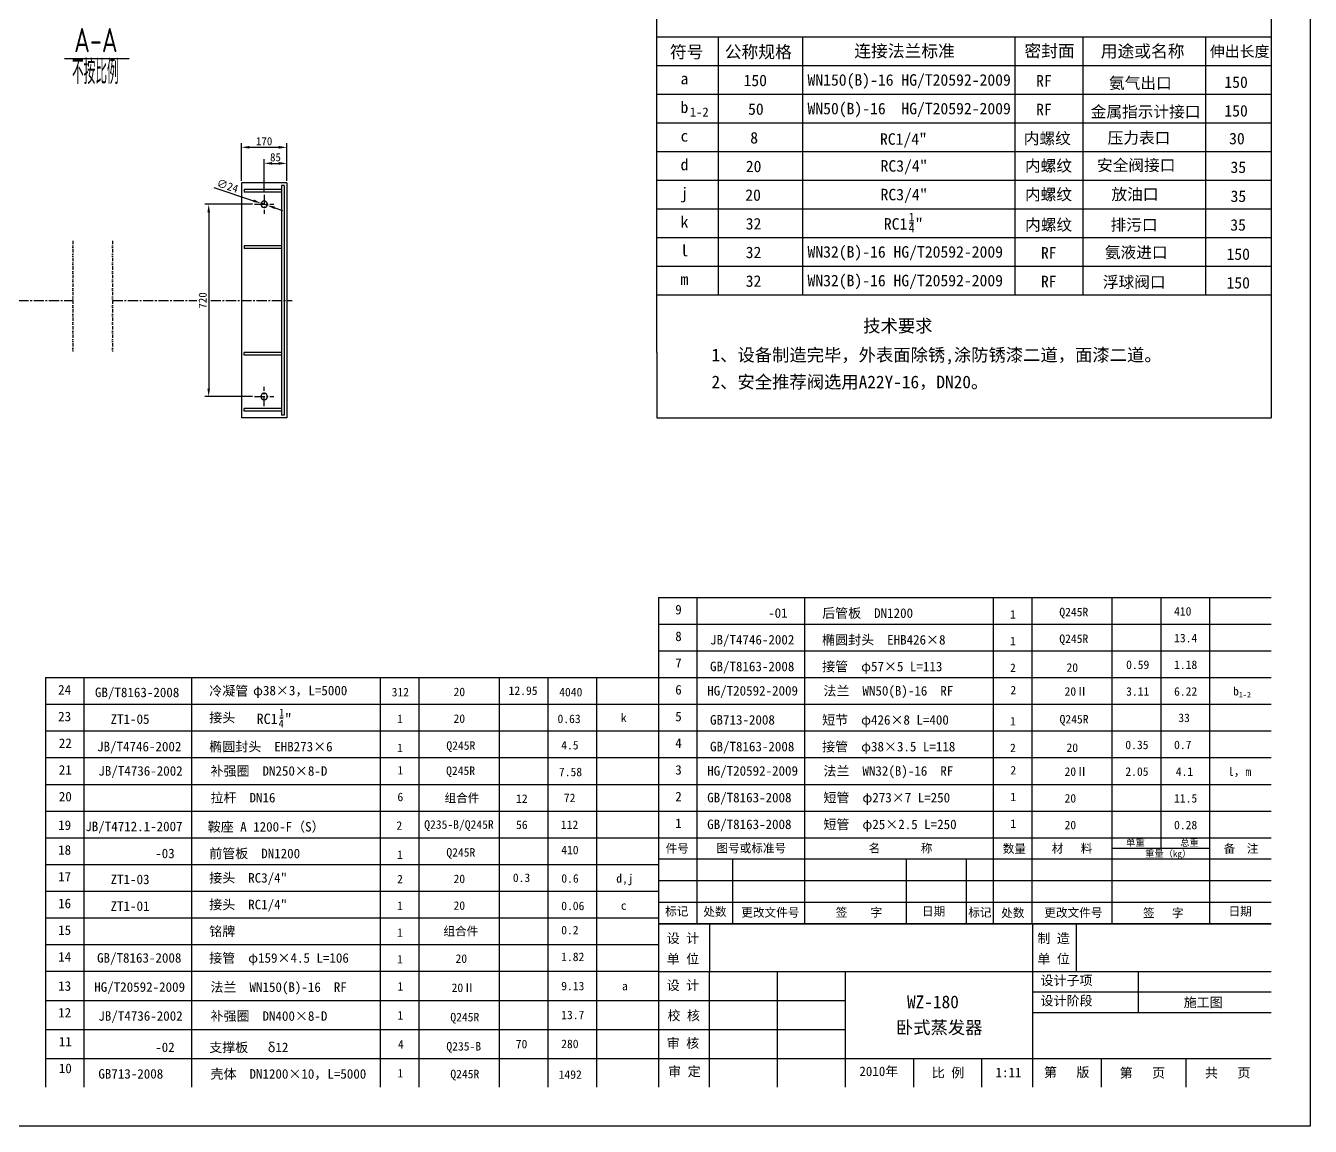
# Model space of a CAD drawing. Header units: millimetres. Extents: x -79479 to -67856, y 5358 to 13535.
# Drawn here: x -72665 to -67856, y 5358 to 9478 of the extents above; entities that cross this region are included whole.
import ezdxf
from ezdxf.enums import TextEntityAlignment as Align
from ezdxf.lldxf.tags import DXFTag

# ---------------------------------------------------------------- set-up
doc = ezdxf.new("R2010")
doc.units = ezdxf.units.MM
doc.linetypes.add('CENTER2', pattern=[28.575, 19.05, -3.175, 3.175, -3.175])
doc.linetypes.add('DIVIDE', pattern=[31.75, 12.7, -6.35, 0, -6.35, 0, -6.35])
for name, color, linetype in [('1', 1, 'Continuous'), ('2', 2, 'DASHED'), ('BORDER', 7, 'Continuous'), ('DIM', 7, 'Continuous'), ('中心线', 1, 'CENTER2'), ('明细', 6, 'Continuous'), ('粗实线', 7, 'Continuous'), ('细实线', 3, 'Continuous')]:
    doc.layers.add(name, color=color, linetype=linetype)
doc.styles.add('SBHZ', font='gbenor.shx', dxfattribs={"width": 0.85, "bigfont": 'gbcbig.shx'})
doc.styles.add('样式 1', font='')
doc.styles.get('样式 1').set_extended_font_data('仿宋_GB2312')
tags = doc.linetypes.add('DASHED', pattern=[0.75, 0.5, -0.25]).pattern_tags.tags
tags[6:7] = [DXFTag(74, 4), DXFTag(75, 0), DXFTag(340, '0'), DXFTag(46, 1.0), DXFTag(50, 0.0), DXFTag(44, 0.0), DXFTag(45, 0.0)]
tags[4:5] = [DXFTag(74, 4), DXFTag(75, 0), DXFTag(340, '0'), DXFTag(46, 1.0), DXFTag(50, 0.0), DXFTag(44, 0.0), DXFTag(45, 0.0)]
doc.dimstyles.new('ISO-25', dxfattribs={"dimtxt": 2.5, "dimasz": 2.5, "dimexe": 1.25, "dimexo": 0.625, "dimtad": 1, "dimdsep": 46, "dimtxsty": 'Standard', "dimcen": 2.5, "dimadec": 0, "dimazin": 0, "dimtfac": 1, "dimtmove": 0, "dimatfit": 3, "dimfxl": 0, "dimarcsym": 0})

# ---------------------------------------------------------------- blocks, each defined once
blk = doc.blocks.new('*D34')
at = {"layer": 'Defpoints', "color": 0}
for p in [(-71808.3, 8809.8), (-71979.8, 8089.8), (-71808.3, 8089.8)]:
    blk.add_point(p, dxfattribs=at)
at = {"layer": '细实线', "color": 0, "lineweight": -2}
for p, q in [((-71815.8, 8809.8), (-71994.8, 8809.8)), ((-71979.8, 8779.8), (-71979.8, 8119.8)), ((-71815.8, 8089.8), (-71994.8, 8089.8))]:
    blk.add_line(p, q, dxfattribs=at)
at = {"layer": '细实线', "color": 0}
for points in [[(-71984.8, 8779.8), (-71974.8, 8779.8), (-71979.8, 8809.8)], [(-71984.8, 8119.8), (-71974.8, 8119.8), (-71979.8, 8089.8)]]:
    blk.add_solid(points, dxfattribs=at)
at = {"layer": '细实线', "color": 0, "insert": (-72002.3, 8449.8), "char_height": 30, "attachment_point": 5, "rotation": 90}
blk.add_mtext('720', dxfattribs=at)
blk = doc.blocks.new('*D35')
at = {"layer": 'Defpoints', "color": 0}
for p in [(-71687.3, 9023.2), (-71857.3, 8889.8), (-71687.3, 8889.8)]:
    blk.add_point(p, dxfattribs=at)
at = {"layer": '细实线', "color": 0, "lineweight": -2}
for p, q in [((-71857.3, 8897.3), (-71857.3, 9038.2)), ((-71827.3, 9023.2), (-71717.3, 9023.2)), ((-71687.3, 8897.3), (-71687.3, 9038.2))]:
    blk.add_line(p, q, dxfattribs=at)
at = {"layer": '细实线', "color": 0}
for points in [[(-71827.3, 9028.2), (-71827.3, 9018.2), (-71857.3, 9023.2)], [(-71717.3, 9028.2), (-71717.3, 9018.2), (-71687.3, 9023.2)]]:
    blk.add_solid(points, dxfattribs=at)
at = {"layer": '细实线', "color": 0, "insert": (-71772.3, 9045.7), "char_height": 30, "attachment_point": 5}
blk.add_mtext('170', dxfattribs=at)
blk = doc.blocks.new('*D36')
at = {"layer": 'Defpoints', "color": 0}
for p in [(-71687.3, 8963.1), (-71687.3, 8889.8), (-71772.3, 8845.8)]:
    blk.add_point(p, dxfattribs=at)
at = {"layer": '细实线', "color": 0, "lineweight": -2}
for p, q in [((-71772.3, 8853.3), (-71772.3, 8978.1)), ((-71742.3, 8963.1), (-71717.3, 8963.1)), ((-71687.3, 8897.3), (-71687.3, 8978.1))]:
    blk.add_line(p, q, dxfattribs=at)
at = {"layer": '细实线', "color": 0}
for points in [[(-71742.3, 8968.1), (-71742.3, 8958.1), (-71772.3, 8963.1)], [(-71717.3, 8968.1), (-71717.3, 8958.1), (-71687.3, 8963.1)]]:
    blk.add_solid(points, dxfattribs=at)
at = {"layer": '细实线', "color": 0, "insert": (-71729.8, 8985.6), "char_height": 30, "attachment_point": 5}
blk.add_mtext('85', dxfattribs=at)
blk = doc.blocks.new('*D37')
at = {"layer": 'Defpoints', "color": 0}
for p in [(-71783.7, 8813.6), (-71760.9, 8806)]:
    blk.add_point(p, dxfattribs=at)
at = {"layer": '细实线', "color": 0, "lineweight": -2}
for p, q in [((-71960, 8872.5), (-71812.1, 8823.1)), ((-71760.9, 8806), (-71783.7, 8813.6)), ((-71732.5, 8796.5), (-71704, 8787))]:
    blk.add_line(p, q, dxfattribs=at)
at = {"layer": '细实线', "color": 0}
for points in [[(-71810.5, 8827.9), (-71813.7, 8818.4), (-71783.7, 8813.6)], [(-71730.9, 8801.2), (-71734, 8791.8), (-71760.9, 8806)]]:
    blk.add_solid(points, dxfattribs=at)
at = {"layer": '细实线', "color": 0, "insert": (-71909.2, 8879.2), "char_height": 30, "attachment_point": 5, "rotation": 341.5366}
blk.add_mtext('∅24', dxfattribs=at)

msp = doc.modelspace()

# ---------------------------------------------------------------- linework, layer by layer
at = {"color": 6, "lineweight": 30}
for p, q in [((-70301.86, 8255.363), (-70301.86, 11003.695)), ((-70301.86, 8255.363), (-70301.86, 8010.461)), ((-70301.86, 8010.461), (-68002.08, 8010.461)), ((-70296.575, 7338.077), (-68002.08, 7338.077)), ((-70296.575, 7338.077), (-70296.575, 5503.808)), ((-72591.07, 7038.077), (-72591.07, 5503.808)), ((-72591.07, 7038.077), (-70296.575, 7038.077))]:
    msp.add_line(p, q, dxfattribs=at)
at = {"layer": '1', "color": 0}
for p, q in [((-67856.064, 13534.688), (-67856.064, 5357.792)), ((-67856.064, 5357.792), (-79478.937, 5357.792))]:
    msp.add_line(p, q, dxfattribs=at)
at = {"layer": '1', "color": 6}
for p, q in [((-68232.062, 9435.914), (-70301.86, 9435.914)), ((-70071.882, 8470.009), (-70071.882, 9435.914)), ((-69755.563, 8470.009), (-69755.563, 9435.914)), ((-68960.7, 8470.009), (-68960.7, 9435.914)), ((-68706.483, 8470.009), (-68706.483, 9435.914)), ((-68247.153, 8470.009), (-68247.153, 9435.914)), ((-68002.084, 9435.914), (-68232.062, 9435.914)), ((-68232.062, 9328.592), (-70301.86, 9328.592)), ((-68002.084, 9328.592), (-68232.062, 9328.592)), ((-68232.062, 9221.269), (-70301.86, 9221.269)), ((-68002.084, 9221.269), (-68232.062, 9221.269)), ((-68232.062, 9113.946), (-70301.86, 9113.946)), ((-68002.084, 9113.946), (-68232.062, 9113.946)), ((-68232.062, 9006.623), (-70301.86, 9006.623)), ((-68002.084, 9006.623), (-68232.062, 9006.623)), ((-68232.062, 8899.3), (-70301.86, 8899.3)), ((-68002.084, 8899.3), (-68232.062, 8899.3)), ((-68232.062, 8791.977), (-70301.86, 8791.977)), ((-68002.084, 8791.977), (-68232.062, 8791.977)), ((-68002.08, 8684.654), (-70301.86, 8684.654)), ((-68002.08, 8577.331), (-70301.86, 8577.331)), ((-68002.08, 8470.009), (-70301.86, 8470.009)), ((-70296.581, 6278.378), (-69149.33, 6278.378)), ((-69149.33, 6278.378), (-68002.08, 6278.378)), ((-70296.581, 6197.026), (-69149.33, 6197.026)), ((-69149.33, 6197.026), (-68002.08, 6197.026)), ((-70296.581, 6115.675), (-68002.08, 6115.675)), ((-70105.373, 6115.675), (-70105.373, 5937.213)), ((-68894.386, 5503.808), (-68894.386, 6115.675)), ((-68732.813, 6115.675), (-68732.813, 5937.213)), ((-70296.581, 5937.213), (-68002.08, 5937.213)), ((-70105.373, 5503.808), (-70105.373, 5937.213)), ((-69850.428, 5503.808), (-69850.428, 5937.213)), ((-69595.483, 5503.808), (-69595.483, 5937.213)), ((-68830.65, 5937.213), (-68002.08, 5937.213)), ((-68498.688, 5784.247), (-68498.688, 5937.213)), ((-70296.581, 5828.862), (-69595.483, 5828.862)), ((-68894.386, 5860.73), (-68002.08, 5860.73)), ((-68894.386, 5784.247), (-68002.08, 5784.247)), ((-70296.581, 5720.51), (-69595.483, 5720.51)), ((-70296.581, 5612.159), (-68002.08, 5612.159)), ((-69340.539, 5503.808), (-69340.539, 5612.159)), ((-69085.594, 5503.808), (-69085.594, 5612.159)), ((-68639.441, 5612.159), (-68639.441, 5503.808)), ((-68320.76, 5503.808), (-68320.76, 5612.159))]:
    msp.add_line(p, q, dxfattribs=at)
at = {"layer": '2', "color": 6}
for p, q in [((-70296.581, 6115.675), (-68002.08, 6115.675)), ((-68002.08, 6115.675), (-70296.581, 6115.675))]:
    msp.add_line(p, q, dxfattribs=at)
at = {"layer": 'DIM', "color": 0}
msp.add_line((-72520.075, 9355.48), (-72277.028, 9355.48), dxfattribs=at)
at = {"layer": '中心线', "color": 6, "ltscale": 2}
for p, q in [((-71808.292, 8809.806), (-71736.292, 8809.806)), ((-71772.292, 8845.806), (-71772.292, 8773.806)), ((-72863.51, 8449.806), (-72488.526, 8449.806)), ((-72339.597, 8449.806), (-72023.734, 8449.806)), ((-71972.304, 8449.806), (-71667.386, 8449.806)), ((-71808.292, 8089.806), (-71736.292, 8089.806)), ((-71772.292, 8053.806), (-71772.292, 8125.806))]:
    msp.add_line(p, q, dxfattribs=at)
at = {"layer": '明细'}
for p, q in [((-68002.08, 13250.685), (-68002.08, 8010.461)), ((-68414.808, 6398.903), (-68414.808, 7338.077)), ((-70709.304, 5503.808), (-70709.304, 7038.077))]:
    msp.add_line(p, q, dxfattribs=at)
at = {"layer": '粗实线', "color": 6}
for p, q in [((-71857.292, 8889.806), (-71857.292, 8009.806)), ((-71687.292, 8889.806), (-71857.292, 8889.806)), ((-71707.292, 8864.806), (-71847.292, 8864.806)), ((-71847.292, 8864.806), (-71847.292, 8854.806)), ((-71707.292, 8854.806), (-71847.292, 8854.806)), ((-71707.292, 8879.806), (-71707.292, 8019.806)), ((-71697.292, 8879.806), (-71707.292, 8879.806)), ((-71697.292, 8879.806), (-71697.292, 8019.806)), ((-71687.292, 8889.806), (-71687.292, 8009.806)), ((-71772.292, 8821.806), (-71772.292, 8821.806)), ((-71772.292, 8797.806), (-71772.292, 8797.806)), ((-69356.134, 8740.692), (-69341.13, 8740.692)), ((-71707.292, 8654.806), (-71847.292, 8654.806)), ((-71847.292, 8654.806), (-71847.292, 8644.806)), ((-71707.292, 8644.806), (-71847.292, 8644.806)), ((-71707.292, 8254.806), (-71847.292, 8254.806)), ((-71847.292, 8244.806), (-71847.292, 8254.806)), ((-71707.292, 8244.806), (-71847.292, 8244.806)), ((-71772.292, 8101.806), (-71772.292, 8101.806)), ((-71707.292, 8044.806), (-71847.292, 8044.806)), ((-71847.292, 8034.806), (-71847.292, 8044.806)), ((-71707.292, 8034.806), (-71847.292, 8034.806)), ((-71772.292, 8077.806), (-71772.292, 8077.806)), ((-71687.292, 8009.806), (-71857.292, 8009.806)), ((-71697.292, 8019.806), (-71707.292, 8019.806)), ((-70150.98, 6115.675), (-70150.98, 7338.077)), ((-69748.127, 6115.675), (-69748.127, 7338.077)), ((-69042.62, 6115.675), (-69042.62, 7338.077)), ((-68897.025, 6115.675), (-68897.025, 7338.077)), ((-68597.17, 6115.675), (-68597.17, 7338.077)), ((-68232.447, 6115.675), (-68232.447, 7338.077)), ((-70296.575, 7238.077), (-68002.08, 7238.077)), ((-70296.575, 7138.077), (-68002.08, 7138.077)), ((-72445.475, 5503.808), (-72445.475, 7038.077)), ((-72042.623, 5503.808), (-72042.623, 7038.077)), ((-71337.115, 5503.808), (-71337.115, 7038.077)), ((-71191.52, 5503.808), (-71191.52, 7038.077)), ((-70891.666, 5503.808), (-70891.666, 7038.077)), ((-70526.942, 5503.808), (-70526.942, 7038.077)), ((-70296.575, 7038.077), (-68002.08, 7038.077)), ((-72591.07, 6938.077), (-70296.575, 6938.077)), ((-70296.575, 6938.077), (-68002.08, 6938.077)), ((-70296.575, 6938.077), (-68002.08, 6938.077)), ((-71714.061, 6887.339), (-71700.557, 6887.339)), ((-72591.07, 6838.077), (-70296.575, 6838.077)), ((-70296.575, 6838.077), (-68002.08, 6838.077)), ((-72591.07, 6738.077), (-70296.575, 6738.077)), ((-70296.575, 6738.077), (-68002.08, 6738.077)), ((-72591.07, 6638.077), (-70296.575, 6638.077)), ((-70296.575, 6638.077), (-68002.08, 6638.077)), ((-72591.07, 6538.077), (-70296.575, 6538.077)), ((-70296.575, 6538.077), (-68002.08, 6538.077)), ((-72591.07, 6438.077), (-70296.575, 6438.077)), ((-70296.575, 6438.077), (-68002.08, 6438.077)), ((-68597.17, 6398.903), (-68232.447, 6398.903)), ((-70296.492, 6359.729), (-68002.086, 6359.729)), ((-70018.134, 6115.675), (-70018.134, 6359.729)), ((-69368.022, 6115.675), (-69368.022, 6359.729)), ((-69149.33, 6359.729), (-68002.08, 6359.729)), ((-69144.602, 6359.729), (-69144.602, 6115.675)), ((-68794.254, 6359.729), (-68699.51, 6359.729)), ((-72591.07, 6338.077), (-70296.575, 6338.077)), ((-72591.07, 6238.077), (-70296.575, 6238.077)), ((-72591.07, 6138.077), (-70296.575, 6138.077)), ((-72591.07, 6138.077), (-70296.575, 6138.077)), ((-72591.07, 6038.077), (-70296.575, 6038.077)), ((-72591.07, 5938.077), (-70296.575, 5938.077)), ((-72591.07, 5828.862), (-70296.575, 5828.862)), ((-72591.07, 5720.51), (-70296.575, 5720.51)), ((-72591.07, 5612.159), (-70296.575, 5612.159))]:
    msp.add_line(p, q, dxfattribs=at)
at = {"layer": '粗实线', "color": 6, "linetype": 'DIVIDE'}
for p, q in [((-72488.526, 8673.445), (-72488.526, 8256.808)), ((-72339.597, 8673.445), (-72339.597, 8256.808))]:
    msp.add_line(p, q, dxfattribs=at)
at = {"layer": '粗实线', "color": 6}
for centre, start, end in [((-71772.292, 8809.806), 90, 270), ((-71772.292, 8809.806), 270, 90), ((-71772.292, 8089.806), 90, 270), ((-71772.292, 8089.806), 270, 90)]:
    msp.add_arc(centre, 12, start, end, dxfattribs=at)

# ---------------------------------------------------------------- texts
at = {"layer": '1', "color": 6, "style": '样式 1'}
for s, height, p in [('9', 35.692, (-70233.367, 7274.423)), ('-01', 35.6922, (-69885.558, 7261.689)), ('后管板  DN1200', 35.69225, (-69683.367, 7261.447)), ('8', 35.692, (-70233.367, 7174.423)), ('JB/T4746-2002', 35.69225, (-70103.174, 7161.689)), ('椭圆封头  EHB426×8', 35.69225, (-69683.367, 7161.447)), ('7', 35.692, (-70233.367, 7074.423)), ('GB/T8163-2008', 35.69225, (-70103.174, 7061.689)), ('接管  φ57×5 L=113', 35.69225, (-69683.367, 7061.447)), ('24', 35.6922, (-72543.373, 6974.423)), ('GB/T8163-2008', 35.69225, (-72405.523, 6964.523)), ('冷凝管', 35.6922, (-71977.862, 6970.235)), ('φ38×3，L=5000', 35.69225, (-71813.618, 6971.592)), ('6', 35.692, (-70233.367, 6974.423)), ('HG/T20592-2009', 35.69225, (-70113.72, 6970.638)), ('法兰  WN50(B)-16  RF', 35.69225, (-69678.539, 6970.395)), ('23', 35.6922, (-72543.373, 6874.423)), ('ZT1-05', 35.6922, (-72347.01, 6864.523)), ('接头 ', 35.6922, (-71977.862, 6870.235)), ('5', 35.692, (-70233.367, 6874.423)), ('GB713-2008', 35.6922, (-70103.174, 6861.689)), ('短节  φ426×8 L=400', 35.69225, (-69683.367, 6861.447)), ('22', 35.6922, (-72540.865, 6774.423)), ('JB/T4746-2002', 35.69225, (-72397.67, 6761.689)), ('椭圆封头  EHB273×6', 35.69225, (-71977.862, 6761.447)), ('4', 35.692, (-70233.367, 6774.423)), ('GB/T8163-2008', 35.69225, (-70103.174, 6761.689)), ('接管  φ38×3.5 L=118', 35.69225, (-69683.367, 6761.447)), ('21', 35.6922, (-72540.865, 6674.423)), ('JB/T4736-2002', 35.69225, (-72392.842, 6670.638)), ('补强圈  DN250×8-D', 35.69225, (-71973.034, 6670.395)), ('3', 35.692, (-70233.367, 6674.423)), ('HG/T20592-2009', 35.69225, (-70113.72, 6670.638)), ('法兰  WN32(B)-16  RF', 35.69225, (-69678.539, 6670.395)), ('20', 35.6922, (-72540.865, 6574.423)), ('拉杆  DN16', 35.6922, (-71973.034, 6570.395)), ('2', 35.692, (-70233.367, 6574.423)), ('GB/T8163-2008', 35.69225, (-70113.72, 6570.638)), ('短管  φ273×7 L=250', 35.69225, (-69678.539, 6570.395)), ('19', 35.6922, (-72543.373, 6467.464)), (' JB/T4712.1-2007', 35.69225, (-72466.15, 6462.79)), (' 鞍座 A 1200-F（S）', 35.69225, (-72007.846, 6461.447)), ('1', 35.692, (-70233.367, 6474.423)), ('GB/T8163-2008', 35.69225, (-70113.72, 6470.638)), ('短管  φ25×2.5 L=250', 35.69225, (-69678.539, 6470.395)), ('18', 35.6922, (-72543.373, 6374.423)), ('-03', 35.6922, (-72180.053, 6361.689)), ('前管板  DN1200', 35.69225, (-71977.862, 6361.447)), ('17', 35.6922, (-72543.373, 6274.423)), ('ZT1-03', 35.6922, (-72347.01, 6264.523)), ('接头  RC3/4"', 35.6922, (-71977.862, 6270.235)), ('16', 35.6922, (-72543.373, 6174.423)), ('接头  RC1/4"', 35.6922, (-71977.862, 6170.235)), ('ZT1-01', 35.6922, (-72347.01, 6164.523)), ('15', 35.6922, (-72543.373, 6074.423)), ('铭牌 ', 35.6922, (-71977.862, 6070.235)), ('接管  φ159×4.5 L=106', 35.69225, (-71977.862, 5970.235)), ('14', 35.6922, (-72543.373, 5974.423)), ('GB/T8163-2008', 35.69225, (-72397.67, 5970.478)), ('13', 35.6922, (-72543.373, 5865.208)), ('HG/T20592-2009', 35.69225, (-72408.215, 5861.423)), ('法兰  WN150(B)-16  RF', 35.69225, (-71973.034, 5861.18)), ('12', 35.6922, (-72543.373, 5765.208)), ('JB/T4736-2002', 35.69225, (-72392.842, 5753.072)), ('补强圈  DN400×8-D', 35.69225, (-71973.034, 5752.829)), ('11', 35.6922, (-72540.865, 5656.856)), ('支撑板   δ12', 35.6922, (-71977.862, 5635.529)), ('-02', 35.6922, (-72180.053, 5635.772)), ('10', 35.6922, (-72540.865, 5556.856)), ('GB713-2008', 35.6922, (-72392.842, 5536.369)), ('壳体  DN1200×10，L=5000', 35.69225, (-71973.034, 5536.126))]:
    msp.add_text(s, height=height, dxfattribs=at).set_placement(p)
for s, p in [('设 计', (-70204.533, 6062.413)), ('制 造', (-68817.05, 6062.413)), ('单 位', (-70204.533, 5985.65)), ('单 位', (-68817.05, 5985.65)), ('设计子项', (-68768.585, 5904.56)), ('设 计', (-70204.533, 5886.309)), ('设计阶段', (-68768.585, 5828.857)), ('施工图', (-68257.024, 5822.488)), ('校 核', (-70201.682, 5773.096)), ('审 核', (-70204.533, 5669.922)), ('审 定', (-70198.831, 5563.901)), ('2010年', (-69471.273, 5564.327)), ('比 例', (-69212.207, 5559.321)), ('第   版', (-68768.119, 5561.105)), ('第   页', (-68484.708, 5558.604)), ('共   页', (-68165.298, 5558.604)), ('1:11', (-68985.918, 5559.321))]:
    msp.add_text(s, height=35.6922, dxfattribs=at).set_placement(p, align=Align.MIDDLE)
at = {"layer": 'BORDER', "color": 6, "style": '样式 1'}
for s, height, p in [('符号', 45.9956, (-70253.19, 9357.296)), ('公称规格', 45.9956, (-70047.894, 9357.424)), ('连接法兰标准', 45.9956, (-69563.076, 9360.644)), ('密封面', 45.9956, (-68926.188, 9361.086)), ('用途或名称', 45.9956, (-68640.701, 9360.142)), ('伸出长度', 40.8849, (-68232.034, 9361.66)), ('a', 43.034, (-70213.549, 9259.014)), ('150', 43.0342, (-69977.75, 9252.047)), ('WN150(B)-16 HG/T20592-2009', 43.03417, (-69738.257, 9253.825)), ('RF', 43.0342, (-68882.525, 9250.577)), ('氨气出口', 43.0342, (-68609.555, 9242.312)), ('150', 43.0342, (-68177.861, 9245.606)), ('b', 43.034, (-70213.549, 9151.691)), ('50', 43.0342, (-69960.731, 9144.724)), ('WN50(B)-16  HG/T20592-2009', 43.03417, (-69738.257, 9146.608)), ('RF', 43.0342, (-68882.525, 9143.255)), ('1-2', 34.4273, (-70178.505, 9137.974)), ('金属指示计接口', 43.0342, (-68678.204, 9134.989)), ('150', 43.0342, (-68177.861, 9138.283)), ('c', 43.034, (-70213.549, 9044.369)), ('8', 43.034, (-69952.55, 9037.401)), ('RC1/4"', 43.0342, (-69466.953, 9032.632)), ('内螺纹', 43.0342, (-68928.658, 9035.112)), ('压力表口', 43.0342, (-68614.871, 9036.963)), ('30', 43.0342, (-68160.004, 9034.305)), ('d', 43.034, (-70213.549, 8937.046)), ('20', 43.0342, (-69969.308, 8930.079)), ('RC3/4"', 43.0342, (-69464.726, 8931.962)), ('内螺纹', 43.0342, (-68924.16, 8932.395)), ('安全阀接口', 43.0342, (-68654.585, 8934.626)), ('35', 43.0342, (-68154.944, 8927.023)), ('j', 43.034, (-70213.549, 8829.723)), ('20', 43.0342, (-69971.15, 8822.756)), ('RC3/4"', 43.0342, (-69464.726, 8824.639)), ('内螺纹', 43.0342, (-68924.16, 8825.072)), ('放油口', 43.0342, (-68600.509, 8825.881)), ('35', 43.0342, (-68154.661, 8818.443)), ('k', 43.034, (-70213.549, 8722.4)), ('32', 43.0342, (-69969.609, 8715.433)), ('RC1 "', 43.0342, (-69452.418, 8714.851)), ('内螺纹', 43.0342, (-68923.679, 8711.221)), ('排污口', 43.0342, (-68603.966, 8711.385)), ('35', 43.0342, (-68155.643, 8711.12)), ('l', 43.034, (-70213.549, 8615.077)), ('WN32(B)-16 HG/T20592-2009', 43.03417, (-69738.257, 8609.993)), ('氨液进口', 43.0342, (-68625.312, 8608.328)), ('32', 43.0342, (-69969.593, 8608.11)), ('RF', 43.0342, (-68864.395, 8606.64)), ('150', 43.0342, (-68169.837, 8601.668)), ('m', 43.034, (-70213.549, 8507.754)), ('32', 43.0342, (-69969.558, 8500.787)), ('WN32(B)-16 HG/T20592-2009', 43.03417, (-69738.257, 8502.671)), ('RF', 43.0342, (-68864.395, 8499.317)), ('浮球阀口', 43.0342, (-68632.701, 8497.115)), ('150', 43.0342, (-68169.837, 8494.346)), ('技术要求', 47.52, (-69529.787, 8330.765)), ('1、设备制造完毕，外表面除锈,涂防锈漆二道，面漆二道。', 47.52, (-70097.635, 8221.957)), ('2、安全推荐阀选用A22Y-16，DN20。', 47.52, (-70097.635, 8120.889)), ('RC1 "', 38.7308, (-71800.716, 6864.081)), ('WZ-180', 47.52, (-69365.673, 5800.032)), ('卧式蒸发器', 47.52, (-69407.317, 5704.057))]:
    msp.add_text(s, height=height, dxfattribs=at).set_placement(p)
at = {"layer": 'DIM', "color": 0, "style": 'SBHZ', "width": 0.67}
msp.add_text('不按比例', height=90.5748, dxfattribs=at).set_placement((-72491.567, 9259.701))
at = {"layer": '粗实线', "color": 0, "style": 'SBHZ', "width": 0.85}
msp.add_text('A-A', height=90.5748, dxfattribs=at).set_placement((-72483.511, 9379.344))
at = {"layer": '粗实线', "color": 6, "style": '样式 1'}
for s, height, p in [('1', 32.276, (-69359.449, 8746.072)), ('4', 32.276, (-69359.449, 8705.305)), ('1', 31.868, (-68980.151, 7258.634)), ('Q245R', 31.868, (-68795.635, 7267.341)), ('410', 31.868, (-68366.04, 7269.951)), ('1', 31.868, (-68980.151, 7158.634)), ('Q245R', 31.868, (-68795.635, 7167.341)), ('13.4', 31.868, (-68366.04, 7169.951)), ('2', 31.868, (-68980.151, 7058.634)), ('20', 31.868, (-68768.712, 7059.495)), ('0.59', 31.868, (-68545.545, 7069.951)), ('1.18', 31.868, (-68366.04, 7069.951)), ('312', 31.868, (-71295.013, 6967.422)), ('20', 31.868, (-71063.208, 6968.284)), ('12.95', 31.868, (-70857.157, 6972.969)), ('4040', 31.868, (-70667.733, 6967.508)), ('2', 31.868, (-68978.824, 6975.142)), ('20Ⅱ', 31.868, (-68775.955, 6969.951)), ('3.11', 31.868, (-68545.545, 6969.951)), ('6.22', 31.868, (-68366.04, 6969.951)), ('b', 31.868, (-68145.158, 6970.924)), ('1-2', 20.3955, (-68124.023, 6963.649)), ('4', 29.048, (-71718.384, 6851.24)), ('1', 29.048, (-71717.044, 6892.18)), ('1', 31.868, (-71274.646, 6867.422)), ('20', 31.868, (-71063.208, 6868.284)), ('0.63', 31.868, (-70674.098, 6867.508)), ('k', 31.868, (-70437.429, 6871.438)), ('1', 31.868, (-68980.151, 6858.634)), ('Q245R', 31.868, (-68794.59, 6865.959)), ('33', 31.868, (-68350.144, 6871.173)), ('1', 31.868, (-71274.646, 6758.634)), ('Q245R', 31.868, (-71090.131, 6767.341)), ('4.5', 31.868, (-70660.299, 6768.656)), ('2', 31.868, (-68980.151, 6758.634)), ('20', 31.868, (-68768.712, 6759.495)), ('0.35', 31.868, (-68548.402, 6769.951)), ('0.7', 31.868, (-68366.04, 6769.951)), ('1', 31.868, (-71273.319, 6675.142)), ('Q245R', 31.868, (-71090.994, 6673.109)), ('7.58', 31.868, (-70668.797, 6668.656)), ('2', 31.868, (-68978.824, 6675.142)), ('20Ⅱ', 31.868, (-68775.955, 6669.951)), ('2.05', 31.868, (-68548.402, 6669.951)), ('4.1', 31.868, (-68359.569, 6669.951)), ('l，m', 31.868, (-68164.246, 6669.951)), ('6', 31.868, (-71273.319, 6575.142)), ('组合件', 31.868, (-71097.039, 6571.058)), ('12', 31.868, (-70829.38, 6568.656)), ('72', 31.868, (-70650.371, 6571.633)), ('1', 31.868, (-68978.824, 6575.142)), ('20', 31.868, (-68775.955, 6569.951)), ('11.5', 31.868, (-68366.04, 6569.951)), ('2', 31.868, (-71277.09, 6467.788)), ('Q235-B/Q245R', 31.86802, (-71172.933, 6471.753)), ('56', 31.868, (-70829.38, 6470.745)), ('112', 31.868, (-70661.526, 6470.745)), ('1', 31.868, (-68978.824, 6475.142)), ('20', 31.868, (-68775.955, 6469.951)), ('0.28', 31.868, (-68366.04, 6469.951)), ('Q245R', 31.868, (-71090.131, 6367.341)), ('410', 31.868, (-70660.299, 6376.411)), ('件号', 31.868, (-70269.348, 6382.024)), ('图号或标准号', 31.868, (-70078.998, 6383.107)), ('名       称', 31.868, (-69509.441, 6382.815)), ('数量', 31.868, (-69007.397, 6381.443)), ('材   料', 31.868, (-68823.975, 6382.19)), ('单重', 24.8571, (-68545.631, 6407.475)), ('总重', 24.8571, (-68343.079, 6407.102)), ('备  注', 31.868, (-68180.407, 6381.487)), ('1', 31.868, (-71274.646, 6358.634)), ('重量（kg）', 24.8571, (-68474.603, 6366.242)), ('20', 31.868, (-71063.208, 6268.284)), ('0.3', 31.868, (-70841.311, 6272.485)), ('0.6', 31.868, (-70659.772, 6269.897)), ('d,j', 31.868, (-70454.309, 6269.897)), ('2', 31.868, (-71274.646, 6267.422)), ('1', 31.868, (-71274.646, 6167.422)), ('20', 31.868, (-71063.208, 6168.284)), ('0.06', 31.868, (-70660.299, 6167.092)), ('c', 31.868, (-70437.079, 6168.416)), ('标记', 31.868, (-70271.191, 6146.746)), ('处数', 31.868, (-70128.166, 6145.325)), ('更改文件号', 31.868, (-69986.099, 6142.144)), ('签    字', 31.868, (-69632.47, 6142.503)), ('日期', 31.868, (-69309.397, 6146.685)), ('标记', 31.868, (-69136.333, 6142.639)), ('处数', 31.868, (-69013.258, 6140.757)), ('更改文件号', 31.868, (-68851.756, 6141.59)), ('签   字', 31.868, (-68482.339, 6140.306)), ('日期', 31.868, (-68162.147, 6146.685)), ('组合件', 31.868, (-71101.225, 6072.082)), ('0.2', 31.868, (-70660.299, 6076.411)), ('1', 31.868, (-71274.646, 6067.422)), ('1', 31.868, (-71274.646, 5967.422)), ('20', 31.868, (-71055.685, 5969.787)), ('1.82', 31.868, (-70660.299, 5976.411)), ('1', 31.868, (-71273.319, 5865.927)), ('20Ⅱ', 31.868, (-71070.45, 5860.736)), ('9.13', 31.868, (-70660.299, 5867.196)), ('a', 31.868, (-70432.642, 5867.196)), ('1', 31.868, (-71273.319, 5757.576)), ('Q245R', 31.868, (-71075.285, 5750.453)), ('13.7', 31.868, (-70660.299, 5758.844)), ('4', 31.868, (-71271.455, 5648.654)), ('70', 31.868, (-70830.356, 5650.035)), ('280', 31.868, (-70660.299, 5650.493)), ('Q235-B', 31.868, (-71090.131, 5641.423)), ('1', 31.868, (-71273.319, 5540.873)), ('Q245R', 31.868, (-71075.233, 5537.593)), ('1492', 31.868, (-70669.76, 5535.682))]:
    msp.add_text(s, height=height, dxfattribs=at).set_placement(p)

# ---------------------------------------------------------------- dimensions: what is measured, and where the dimension line sits
at = {"layer": '细实线', "color": 6}
for base, p1, picture, middle in [((-71687.292, 9023.193), (-71857.292, 8889.806), '*D35', (-71772.292, 9045.693)), ((-71687.292, 8963.073), (-71772.292, 8845.806), '*D36', (-71729.792, 8985.573))]:
    dim = msp.add_linear_dim(base=base, p1=p1, p2=(-71687.292, 8889.806), dimstyle='ISO-25', override={"dimtxt": 30, "dimasz": 30, "dimexe": 15, "dimexo": 7.5, "dimgap": 7.5}, dxfattribs=at)
    dim.commit()
    dim.dimension.update_dxf_attribs({"geometry": picture, "text_midpoint": middle})
dim = msp.add_diameter_dim_2p(p1=(-71760.91, 8806.006), p2=(-71783.675, 8813.607), dimstyle='ISO-25', override={"dimtxt": 30, "dimasz": 30, "dimexe": 15, "dimexo": 7.5, "dimgap": 7.5}, dxfattribs=at)
dim.commit()
dim.dimension.update_dxf_attribs({"geometry": '*D37', "text_midpoint": (-71916.315, 8857.894), "dimtype": 163})
dim = msp.add_linear_dim(base=(-71979.798, 8089.806), p1=(-71808.292, 8809.806), p2=(-71808.292, 8089.806), angle=90, dimstyle='ISO-25', override={"dimtxt": 30, "dimasz": 30, "dimexe": 15, "dimexo": 7.5, "dimgap": 7.5}, dxfattribs=at)
dim.commit()
dim.dimension.update_dxf_attribs({"geometry": '*D34', "text_midpoint": (-72002.298, 8449.806)})

doc.saveas('drawing.dxf')
